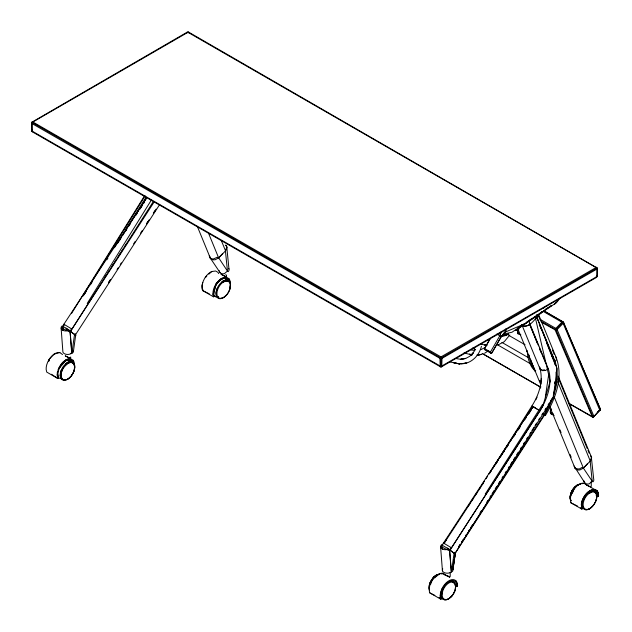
<?xml version="1.0" encoding="UTF-8"?>
<svg xmlns="http://www.w3.org/2000/svg" width="632" height="632" viewBox="0 0 632 632"><rect width="100%" height="100%" fill="white"/><g stroke="black" fill="none" stroke-linecap="round" stroke-linejoin="round"><path stroke-width="0.95" d="M74.584 365.636L74.347 369.388C76.954 363.692 70.073 358.684 65.839 363.724M454.779 590.896L455.664 586.378L454.448 582.435M583.368 499.509A10.238 5.909 -60 0 0 582.246 504.842C584.94 518.761 601.719 499.391 595.494 492.328M540.55 388.151L540.708 386.192M540.866 384.232L541.34 378.347M517.49 332.116A2.923 1.691 -60 0 0 518.619 333.522L517.49 332.116L518.011 330.157A2.923 1.691 -60 0 1 518.58 329.312M554.13 415.587L550.527 413.368L550.527 410.768A3.342 1.928 -60 0 1 551.317 409.331M442.116 594.025L442.195 593.251M74.505 365.043A12.324 7.11 -60 0 0 73.035 360.248L70.8 358.897A12.324 7.11 -60 0 0 58.744 368.211L57.093 374.697L57.694 378.418L58.492 377.952A11.281 6.51 -60 0 1 63.066 362.95A11.281 6.51 -60 0 1 73.446 363.013M442.044 545.242L532.816 406.463L537.808 409.536L539.91 411.061L449.644 550.685L451.232 572.047A5.222 3.255 -4.3 0 1 444.604 572.742A5.222 3.255 -4.3 0 1 442.756 568.84M517.584 331.571L517.94 333.728M554.596 383.679L554.849 381.736M550.527 413.368L550.527 410.768M73.383 351.613L75.753 334.66M455.222 553.837L452.788 569.819L455.269 553.427L452.82 570.83A5.222 2.441 8.1 0 1 451.438 571.936L454.076 553.277L454.756 552.328M545.337 397.133L548.734 374.168M506.058 329.683A3.342 1.928 -60 0 1 505.576 331.302L501.271 336.627L491.917 352.838L491.088 353.32L490.337 352.822L490.456 352L499.809 335.782L501.2 332.203M225.893 245.224A5.222 3.334 -5.8 0 1 226.785 247.033L225.427 250.959L227.465 271.049L228.176 271.665A5.222 3.334 -5.8 0 0 228.666 268.418M506.003 328.687L505.576 331.302L501.271 336.627L491.736 353.091L490.337 352.822M430.534 584.592C431.68 578.991 436.483 574.109 442.226 573.264L444.47 574.883M596.205 495.401L597.888 496.373L598.63 495.725L597.951 492.162L597.161 490.922L594.222 489.46C587.286 490.385 583.012 496.871 581.464 503.191L582.617 508.634L581.819 509.092L570.878 502.788C569.005 495.97 572.884 488.868 578.248 484.791L580.705 484.136M429.491 590.327A10.238 5.909 -60 0 1 430.1 582.862C431.617 579.323 434.152 575.934 437.842 574.512L434.31 576.574L430.179 582.309A9.614 5.546 -60 0 0 429.547 589.854M441.413 596.648C441.91 599.918 446.01 600.677 448.436 598.923L452.299 595.621L454.906 590.936M576.905 485.352L578.888 484.404A10.238 5.909 -60 0 1 580.816 484.12M589.885 508.736L589.474 508.807L589.917 508.555M202.777 282.48L202.058 285.751L202.588 290.523L213.529 296.827L214.327 296.368L213.703 293.991L216.207 283.697L220.9 278.831L226.635 277.306L228.871 278.657A12.34 7.118 -60 0 1 230.34 283.46L228.871 278.657M553.284 395.466L556.926 379.824L556.01 372.114M596.6 498.269L595.194 502.606M31.79 122.253L31.6 130.516L32.366 131.843L440.986 367.121L596.561 277.369L597.327 276.042L597.137 268L188.715 32.161L187.175 32.161L31.79 122.253L440.212 357.641L440.986 358.968L440.978 366.757M440.212 366.9L439.959 358.676L440.978 356.898L596.561 267.218L597.327 268.553L596.813 269.145L440.986 358.968L32.114 123.619L31.6 123.027L32.366 121.692L440.978 356.898L442.005 358.676L441.752 366.9M595.794 277.219L596.561 277.369L596.813 276.626L597.137 268L439.959 358.676M74.134 370.076L73.715 371.442L73.96 370.755M48.617 361.599L49.43 358.976L54.115 354.11L59.858 352.585L62.529 354.528M457.584 585.832A12.324 7.11 -60 0 0 451.588 579.686A12.324 7.11 -60 0 0 441.823 589L440.172 595.486L440.773 599.207L441.578 598.741A11.281 6.51 -60 0 1 445.086 584.908L449.02 581.519A11.281 6.51 -60 0 1 456.849 586.48L457.584 585.832L456.114 581.037M441.618 591.686L442.953 588.266A10.238 5.909 -60 0 1 454.724 582.799M48.577 361.449L49.43 358.976M186.922 32.904L187.175 32.161L187.949 32.311L595.794 267.368L596.813 269.145M187.941 32.603L188.139 32.05M501.247 331.721L499.809 335.782L496.847 334.083M441.815 590.999L442.321 589.624M517.561 331.381L518.011 330.157M61.217 370.257L60.198 375.558L61.312 378.971M217.053 288.666L216.057 292.719L216.444 296.132A10.238 5.909 -60 0 0 222.369 298.185M441.863 574.219L442.226 573.264M481.426 346.281C479.23 355.816 470.753 364.324 460.531 363.755M538.504 315.092L538.993 313.875L537.706 316.197L537.089 314.689M229.274 290.546L229.55 289.859L228.958 291.226A10.238 5.909 -60 0 1 223.08 297.838M441.815 589L440.417 593.306L440.299 597.54L441.578 598.741L441.578 591.331L445.086 584.908M570.127 498.048L570.538 500.212L570.127 498.048A10.238 5.909 -60 0 1 571.146 492.747C572.655 489.215 575.199 485.826 578.888 484.404M209.903 256.734A5.222 3.895 -22.3 0 0 215.133 259.752L218.648 257.888L225.545 250.841L226.896 247.728A5.222 3.895 -22.3 0 0 225.292 245.192M549.674 406.423L575.128 468.462L577.853 470.026L579.876 469.971L583.391 468.107L590.288 461.06L591.639 457.947A5.222 3.895 -22.3 0 0 591.157 456.446L558.214 376.159M485.589 349.875L484.539 349.551A0.837 0.482 -60 0 1 484.42 348.864L490.448 338.349M535.825 399.772L537.074 397.133M430.1 582.862L431.063 580.832A10.238 5.909 -60 0 1 434.721 576.329L436.309 575.207L435.898 575.286M571.146 492.747L572.11 490.724A10.238 5.909 -60 0 1 575.76 486.221L577.348 485.099L576.937 485.178M465.579 536.22L544.207 414.6L551.989 399.037M454.661 554.272L455.403 554.398L454.795 553.853L544.65 414.861C553.853 399.076 560.9 379.958 555.196 361.757L536.639 316.537M590.067 491.412L593.851 490.416L596.158 491.364L597.888 496.373A11.281 6.51 -60 0 0 596.158 491.364L592.5 490.495C586.22 491.886 584.734 498.727 581.464 503.191L581.819 509.092L581.29 504.32A12.332 7.11 -60 0 1 587.965 492.02A12.332 7.11 -60 0 1 597.161 490.922L598.243 492.921L597.888 496.373L596.324 495.298M569.337 403.745L592.421 417.057L593.298 417.144L600.368 409.133L563.728 322.747L562.678 321.641L543.868 310.802M453.618 593.282L454.519 591.56M555.196 361.757L556.516 359.284L555.915 356.938L538.962 315.487M484.42 348.864L490.061 338.602M571.676 494.911L571.067 494.745L574.899 487.857A12.332 7.11 -60 0 1 583.984 483.267L586.22 484.618M59.858 352.585A12.332 7.11 -60 0 0 50.56 357.443A12.332 7.11 -60 0 0 46.16 369.467L46.752 372.106L57.694 378.418L57.338 372.517L58.492 370.542L58.278 369.286L62.505 362.61L66.897 359.403L70.8 358.897M539.91 411.061C547.383 398.571 552.897 383.292 548.299 368.796L529.75 323.576M71.432 313.654L144.657 195.628M82.784 296.329L84.862 292.987M85.897 291.312L145.099 195.881M87.216 303.431L151.609 199.633M125.752 229.471L146.047 197.255M489.144 473.818L531.828 406.092C539.12 394.724 543.789 380.353 539.586 367.01L540.186 369.357L542.469 370.676L545.566 370.463L548.299 368.796M458.54 546.941L460.112 544.452M461.684 541.956L463.256 539.459M465.349 536.134L466.4 534.475M468.494 531.149L469.544 529.49M470.595 527.823L472.689 524.497M480.028 512.86L481.6 510.364M486.838 502.053L487.88 500.394M489.982 497.068L491.024 495.401M492.075 493.742L494.169 490.416M495.219 488.749L496.792 486.261M498.364 483.764L499.936 481.268M502.029 477.942L503.08 476.283M505.173 472.957L506.224 471.29M508.318 467.972L509.368 466.305M510.411 464.646L512.513 461.321M513.555 459.654L515.127 457.165M516.699 454.669L518.272 452.172M520.373 448.846L521.416 447.187M523.517 443.862L524.56 442.195M526.654 438.869L527.704 437.21M529.798 433.884L530.848 432.225M531.899 430.558L533.993 427.232M535.043 425.573L536.615 423.077M538.709 419.751L539.76 418.092M541.853 414.766L542.904 413.099M544.997 409.773L546.04 408.114M548.142 404.788L549.184 403.129M550.235 401.462L552.328 398.136M119.448 240.484L121.012 238.011M122.576 235.538L124.141 233.058M125.183 231.407L126.748 228.934M128.312 226.461L129.355 224.81M137.176 212.439L138.218 210.788M500.544 456.754L502.108 454.274M506.279 447.677L507.322 446.026M512.536 437.779L514.1 435.306M527.135 414.679L528.178 413.028M75.872 335.655L70.523 331.31L153.363 201.466M485.226 494.09L542.643 404.29M591.426 457.955L590.169 461.178L592.208 481.268L592.919 481.884A5.222 3.334 -5.8 0 0 593.709 479.214L591.426 457.955L590.636 455.443M536.529 316.577L557.037 368.361L553.3 397.56L454.795 553.853L450.055 550.053L542.762 406.234L550.172 381.191L535.391 318.014M83.448 295.61L85.051 293.13M90.4 284.858L92.003 282.37M140.928 207.723L142.524 205.258M104.304 278.104L106.445 274.794M108.048 272.313L109.123 270.662M111.264 267.352L113.397 264.042M115 261.561L116.075 259.902M118.216 256.592L120.356 253.282M121.96 250.801L123.027 249.15M125.168 245.84L126.234 244.181M154.492 201.418L70.112 331.942L71.7 353.304A5.222 3.255 -4.3 0 1 66.55 354.37A5.222 3.255 -4.3 0 1 62.908 352.111L61.162 328.64M108.459 282.717L110.6 279.407M146.379 223.965L147.983 221.484M153.323 213.205L154.927 210.725M108.514 282.733L110.655 279.423M117.07 269.493L118.145 267.834M120.278 264.532L121.352 262.873M133.652 243.841L135.256 241.361M140.604 233.09L142.208 230.609M146.49 223.989L149.16 219.849M153.442 213.237L156.12 209.097M75.263 335.11L159.77 204.389M468.328 506.082L469.939 503.593M472.072 500.291L473.676 497.803M475.288 495.322L476.891 492.842M479.024 489.531L480.636 487.051M482.24 484.57L484.381 481.26M485.984 478.779L487.588 476.299M492.936 468.02L508.444 444.027M510.048 441.547L511.651 439.066M518.864 428.931L520.46 426.466M528.968 413.328L531.093 410.042M533.218 406.763L532.16 408.406L533.218 406.763L535.233 407.917M458.627 546.972L460.23 544.492M461.842 542.011L464.512 537.872M114.439 247.697L146.893 197.579M492.375 468.904L498.229 459.867M499.296 458.224L532.816 406.463L537.808 409.536M146.798 197.626L62.529 326.333L63.121 327.052M63.161 326.704L64.243 325.053M84.72 293.683L86.331 291.21M106.808 259.839L107.89 258.188M117.584 243.328L119.74 240.026M125.128 231.77L126.748 229.298M128.904 225.995L130.516 223.515M135.904 215.259L137.523 212.787M139.68 209.484L141.299 207.004M143.448 203.702L144.53 202.05M483.109 483.535L443.775 543.797L446.476 539.704M495.504 464.544L497.661 461.242M503.048 452.986L504.66 450.513M506.817 447.211L508.436 444.738M513.824 436.483L515.443 434.002M517.592 430.7L519.212 428.227M524.6 419.972L526.219 417.491M528.376 414.189L531.07 410.065M571.067 494.745L573.129 491.617M509.827 334.944L504.265 341.683L497.7 345.119M75.224 333.585L74.537 334.533L71.898 353.193L70.357 353.446M551.159 410.042L551.649 409.362M555.56 302.791L554.406 304.332L557.874 300.832L557.29 300.492M474.561 350.784L471.093 355.382L473.613 352.53L469.647 356.369L466.053 358.249L460.554 359.363L465.729 358.478L460.009 359.189L456.367 358.628M559.968 298.122L556.326 302.76L525.492 323.481L504.304 332.487M544.136 307.397L543.228 308.487L542.58 308.416M32.114 129.923L31.6 130.516L32.114 131.101L440.986 366.457L596.813 276.626L597.327 276.042L596.813 275.449M31.987 131.401L32.366 130.958M58.278 369.286L66.897 359.403L67.592 360.011L70.429 359.853L71.384 361.52M227.117 294.433L223.696 297.482L220.276 298.391A9.614 5.546 -60 0 1 217.037 291.96A9.614 5.546 -60 0 1 222.78 282.393L225.213 281.106L227.931 281.05A9.614 5.546 -60 0 1 229.732 289.74A9.614 5.546 -60 0 1 221.832 298.257M209.271 255.763A5.222 4.1 -33.6 0 0 213.442 258.946L217.226 257.279L218.688 257.848L222.669 253.535M587.404 463.754L583.423 468.067L581.969 467.498L579.244 468.991L575.697 468.652L574.014 465.982M540.731 313.109L541.948 311.789M541.584 322.367L556.271 330.449L563.728 322.747L562.678 321.641L561.872 322.162L555.844 328.387L555.267 330.252L592.421 417.057M597.248 412.38L599.262 410.31L599.934 410.531L600.368 409.133L563.199 322.059L544.389 311.221M568.816 403.335L593.298 417.144L599.934 410.531L563.27 323.631L561.872 322.162L543.062 311.315M537.706 316.197L541.735 312.074M450.616 597.193L451.896 595.897A10.238 5.909 -60 0 1 443.19 599.357L442.226 598.449M206.711 276.081L205.266 277.385L206.703 276.334M208.884 274.122L211.783 271.507L215.694 271.002L217.929 272.353L218.712 273.585M532.255 318.196L515.823 330.425L545.716 309.554M216.444 296.132L216.025 293.967A10.238 5.909 -60 0 1 221.674 282.141C223.981 279.423 229.7 279.139 230.222 283.397M547.336 308.44L551.388 305.659M524.908 323.418L511.928 332.266L504.281 333.886M526.535 322.312L530.588 319.547M533.021 317.896L536.268 315.684M539.515 313.472L541.948 311.813M546.001 309.048L547.628 307.942M555.267 330.252L563.08 322.162L561.872 322.162M503.317 333.783L504.644 332.906M63.066 379.548A9.614 5.546 -60 0 0 71.29 376.024L73.549 372.232L74.544 368.788A9.614 5.546 -60 0 0 73.746 363.898L72.103 362.634A9.614 5.546 -60 0 0 67.861 363.368L64.148 366.797A9.614 5.546 -60 0 0 61.833 378.315L63.066 379.548A9.614 5.546 -60 0 0 71.29 376.024C73.841 372.667 75.777 367.982 73.746 363.898C72.095 361.52 68.872 362.586 66.945 363.977A9.614 5.546 -60 0 0 62.181 378.805M545.013 309.696L547.407 308.139M549.011 307.105L551.412 305.548M484.562 353.272L488.323 350.886M540.455 319.516L555.844 328.387L557.242 329.865L593.883 416.243L592.911 416.836L556.271 330.449L555.22 329.343L540.684 320.969M448.839 598.844L448.436 598.923M209.295 293.864L202.588 290.523L203.386 290.056M535.588 370.96L535.035 371.031L532.365 367.927A54.336 31.339 -60 0 1 527.357 352.3L526.898 350.902M222.78 282.393L225.213 281.106L227.931 281.05M481.039 349.599L484.633 347.719M589 493.466L591.473 492.17M535.754 370.858L535.035 371.031M599.91 410.018L600.4 409.812L599.879 409.346M438.339 574.575L435.859 575.468L439.256 574.551M502.756 335.774L508.626 333.973L506.066 335.481L500.497 336.358M582.341 483.701L583.984 483.267M478.74 354.939L481.758 354.323L477.128 355.018M463.754 363.59L466.772 362.973M62.963 330.576L62.718 327.684L61.47 327.889L66.826 330.576M477.231 354.963L480.778 354.528L477.271 354.908M461.407 363.653L465.792 363.179L459.59 363.945L449.921 361.938M502.543 335.79L506.066 335.481L504.083 333.514M542.722 370.194L544.547 370.068M213.782 295.278L216.049 296.835L217.258 296.898A10.246 5.909 -60 0 0 218.625 296.613M487.067 345.554L480.849 344.085M471.353 349.978L474.995 350.539M471.986 354.892L463.991 352.972M551.839 413.889L550.867 413.723A3.342 1.928 -60 0 0 552.218 413.786M551.594 356.488L553.49 356.875M541.98 369.728L540.186 369.357L521.882 324.872M543.773 370.091L545.566 370.463M472.001 354.75L469.426 354.204L472.12 354.797M452.299 582.056L454.558 583.233A9.614 5.546 -60 0 1 452.496 595.36A9.614 5.546 -60 0 1 443.072 598.243A9.614 5.546 -60 0 1 445.457 586.014L446.69 584.647A9.614 5.546 -60 0 1 452.299 582.056L454.558 583.233M441.966 545.1L448.151 548.671L454.305 553.466M532.816 406.463L531.828 406.092L532.515 406.795M542.604 414.126L544.808 415.224L544.207 414.6M225.758 274.62A2.718 1.572 0 0 1 225.956 276.705L221.137 274.248M70.666 357.009A2.718 1.564 0 0 1 70.128 358.297L65.301 355.84M225.956 276.705L221.137 274.391M70.128 358.297L65.309 355.982M224.234 277.053L224.644 277.227M585.88 484.468L597.161 490.922M68.066 331.263L70.112 331.942L71.898 353.193A5.222 2.441 8.2 0 0 72.941 350.602M447.598 550.006L449.644 550.685L451.43 571.928M570.878 502.788L577.585 506.129M580.942 507.796L582.617 508.634L581.993 506.256L582.317 502.314A11.281 6.51 -60 0 1 586.125 494.793M433.852 577.972A12.332 7.11 -60 0 0 429.831 592.895L434.863 595.399M439.058 597.493L441.578 598.741L439.896 597.769M586.362 485.084L590.699 486.924A2.718 1.572 0 0 0 591.252 485.66L591.252 481.402M521.345 325.156C528.866 329.185 534.846 319.326 538.851 314.373L537.54 316.387L536.813 314.625M446.366 549.319L441.01 546.641L442.25 546.427L441.499 544.784A5.222 3.255 -4.3 0 0 442.108 548.916A5.222 3.255 -4.3 0 0 448.775 548.979L449.644 550.685L450.964 547.525L443.356 542.943L443.688 543.338M596.561 276.484L596.813 276.626M517.545 332.938L520.855 334.842M508.823 335.387L525.058 344.74M501.934 342.425L528.415 357.688M497.739 344.922L530.201 363.637M484.539 348.588L490.456 352M484.539 349.551L491.088 353.32M473.06 348.137L475.619 349.615M482.461 353.557L540.605 387.068M472.72 348.066L475.288 349.543M482.129 353.486L540.265 386.989M551.546 408.912A2.923 1.691 -60 0 0 550.243 411.89L553.553 414.142M580.934 507.662L582.617 508.634M448.127 576.155L449.66 577.04A2.718 1.572 0 0 0 450.205 575.776L450.205 572.363M455.159 585.509L456.849 586.48M429.831 592.895L440.773 599.207M542.477 413.992L543.939 414.892M65.981 328.198L70.523 331.31M51.453 374.247L57.694 378.418M447.29 548.086L450.055 550.053M74.774 334.723C72.088 332.614 64.954 326.649 62.758 326.736M66.281 329.477L67.632 330.56M583.273 508.333L584.237 509.242A10.238 5.909 -60 0 0 591.513 507.291M226.43 279.85L225.213 278.688L226.43 279.85A10.246 5.909 -60 0 1 226.746 280.403M544.65 414.861L545.337 415.564C555.789 398.46 563.689 376.617 555.915 356.938M535.478 370.66L533.874 368.796A54.336 31.339 -60 0 1 529.047 355.05M64.156 324.587L63.824 324.208L71.432 328.79L70.112 331.942L69.244 330.236A5.222 3.255 -4.2 0 1 62.584 330.18A5.222 3.255 -4.2 0 1 61.96 326.049M209.816 257.382L220.236 272.866M218.688 257.848L227.465 271.049L224.407 273.672A5.222 4.1 -33.7 0 1 219.178 270.654M575.697 468.652L584.979 483.085M223.665 281.564L223.254 281.019L223.696 281.785M67.829 363.155L67.419 362.602L67.869 363.368M534.459 368.898L532.136 364.49L530.517 359.229M533.211 366.797L531.733 362.578M445.015 574.52L445.315 575.199L449.66 577.04L444.833 574.575M570.269 499.067L570.973 500.694M536.939 318.086L537.682 319.895M539.538 324.421L554.754 361.504L555.094 364.395M558.427 378.307L587.247 448.554M587.997 450.379L589.119 453.12M557.724 381.688L590.288 461.06M528.676 320.487L530.114 323.971C527.925 325.954 524.694 326.957 521.906 325.63L521.534 324.73M530.043 325.125L538.582 345.933M539.325 347.742L545.629 363.116M553.995 396.438L583.391 468.107L592.208 481.268L589.15 483.883A5.222 4.1 -33.7 0 1 583.921 480.873M539.736 380.551L540.858 383.284M559.952 429.815L561.074 432.557M570.056 454.455L571.178 457.189M517.49 327.961L540.692 384.525M221.421 240.8L225.545 250.841M208.544 233.248L218.648 257.888M197.287 226.311L210.385 258.243M538.061 314.918L540.273 320.321M552.439 350.057L554.28 354.56M529.987 325.14L537.303 343.263M539.499 348.698L540.968 352.324M539.325 324.493L541.118 329.035M546.514 342.67L555.512 365.383M188.968 32.896L188.715 32.161L187.949 32.311L33.133 121.842L32.114 123.619L32.366 131.843M583.012 507.946L582.246 504.834M441.523 596.758L441.973 598.054M574.646 466.953L575.128 468.462M570.325 495.077A9.614 5.546 -60 0 0 570.143 496.412L570.72 500.031A9.614 5.546 -60 0 0 571.217 500.789M526.962 350.626L527.357 352.3M596.403 494.019L596.64 497.495M455.356 584.126L455.593 587.61M57.338 372.517L58.492 377.952M229.313 282.417L229.021 280.727L227.378 278.736L223.428 278.428L220.876 279.7L216.207 283.697L212.937 294.188L213.529 296.827L213 292.055A12.34 7.118 -60 0 1 226.635 277.306M73.035 360.248L73.399 362.966M226.785 247.033L228.966 268.995M440.575 546.688L442.44 570.838M62.718 327.684L62.931 330.591M593.883 416.243L593.906 416.757M570.143 496.412L570.23 498.498M537.903 314.625A5.222 3.895 -22.3 0 1 536.876 316.118M519.196 334.028A3.342 1.928 -60 0 1 517.497 332.63A3.342 1.928 -60 0 1 518.801 329.185M432.438 578.509A9.614 5.546 -60 0 1 435.867 575.46M570.475 494.398A9.614 5.546 -60 0 1 578.422 484.673M584.363 497.495A10.238 5.909 -60 0 1 595.771 492.691M592.737 490.969A10.246 5.909 -60 0 1 593.053 491.522M437.202 574.899A12.332 7.11 -60 0 1 445.173 574.725M434.705 577.948A11.281 6.51 -60 0 1 437.178 575.768M73.438 372.13A10.238 5.909 -60 0 1 71.139 375.993M70.515 376.735A10.238 5.909 -60 0 1 66.534 379.777M64.985 380.251A10.238 5.909 -60 0 1 60.822 371.355A10.238 5.909 -60 0 1 70.887 361.623M70.602 361.433A10.246 5.909 -60 0 1 70.91 361.986M61.422 378.489A10.246 5.909 -60 0 1 57.939 376.87M65.744 360.114A10.246 5.909 -60 0 1 66.486 359.908M68.896 360.05A10.246 5.909 -60 0 1 70.247 360.975M550.851 413.233A2.923 1.691 -60 0 1 550.274 412.309M213.695 293.991A11.289 6.51 -60 0 1 220.481 279.984A11.289 6.51 -60 0 1 229.463 282.228M202.58 290.523A12.332 7.11 -60 0 1 211.783 271.507M216.041 296.843A10.246 5.909 -60 0 1 213.205 294.085M221.666 282.141A10.238 5.909 -60 0 1 226.722 280.039M230.419 284.045L229.795 289.172L230.419 284.045M491.333 470.5L489.192 473.81L491.309 470.548M459.59 363.945L453.579 362.673L459.59 363.945M486.229 345.183L484.507 344.819L486.284 345.206M442.495 549.319L442.329 547.391L442.463 549.334M591.678 507.267A9.614 5.546 -60 0 0 594.72 492.375A9.614 5.546 -60 0 0 583.36 502.464A9.614 5.546 -60 0 0 591.678 507.267"/></g></svg>
